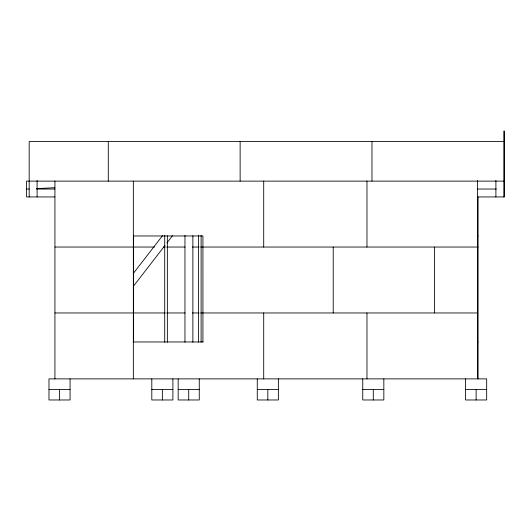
<?xml version="1.0" encoding="UTF-8"?>
<svg xmlns="http://www.w3.org/2000/svg" width="531" height="531" viewBox="0 0 531 531"><rect width="100%" height="100%" fill="white"/><g stroke="black" fill="none" stroke-linecap="round" stroke-linejoin="round"><path stroke-width="0.8" d="M133.58 273.113L162.513 235.698M133.434 286.242L164.889 245.541M166.92 242.919L172.509 235.698M36.632 188.644L54.832 187.689M504.443 141.571L29.185 141.571L29.185 196.941M503.813 181.124L26.55 181.124L26.55 196.941L54.866 196.941M26.55 189.036L29.185 189.036M36.639 189.036L54.866 189.036M477.303 189.036L496.352 189.036M477.303 196.941L504.45 196.941L504.45 131.024L503.819 131.024L503.813 196.941M133.347 235.97L202.928 235.97L202.928 341.964M477.449 235.97L478.079 235.97M54.932 247.041L133.347 247.041M133.527 247.041L154.494 247.041M163.375 247.041L165.214 247.041M166.694 247.041L185.04 247.041M192.401 247.041L199.092 247.041M200.691 247.041L478.079 247.041M54.932 312.965L133.347 312.965M133.527 312.965L165.221 312.965M166.694 312.965L185.047 312.965M192.401 312.965L199.092 312.965M200.691 312.965L477.449 312.965M133.175 341.964L203.121 341.964M477.449 341.964L478.079 341.964M48.971 389.429L70.065 389.429M151.806 389.429L172.9 389.429M178.17 389.429L199.264 389.429M257.276 389.429L278.37 389.429M362.746 389.429L383.84 389.429M465.581 389.429L486.675 389.429M495.901 180.46L495.901 196.941M478.079 196.941L478.079 378.882M477.449 180.46L477.449 378.882M476.128 389.429L476.128 399.976M465.581 378.882L465.581 399.976L486.675 399.976L486.675 378.882L48.971 378.882L48.971 399.976L70.065 399.976L70.065 378.882M434.471 247.041L434.471 312.965M383.84 378.882L383.84 399.976L362.746 399.976L362.746 378.882M373.293 389.429L373.293 399.976M371.972 141.571L371.972 181.124M366.967 181.124L366.967 247.041M366.967 312.965L366.967 378.882M333.216 247.041L333.216 312.965M278.37 378.882L278.37 399.976L257.276 399.976L257.276 378.882M267.823 389.429L267.823 399.976M263.708 181.124L263.708 247.041M263.708 312.965L263.708 378.882M240.131 141.571L240.131 181.124M201.116 235.352L201.103 342.256M199.264 378.882L199.264 399.976L178.17 399.976L178.17 378.882M198.475 235.352L198.475 342.256M192.872 235.724L192.872 342.256M188.717 389.429L188.717 399.976M184.961 235.352L184.961 342.203M172.9 378.882L172.9 399.976L151.806 399.976L151.806 378.882M167.358 235.724L167.365 342.263M164.716 235.253L164.723 342.276M162.353 389.429L162.353 399.976M133.606 235.18L133.613 342.256M133.347 181.124L133.347 378.882M108.291 141.571L108.291 181.124M59.518 389.429L59.518 399.976M54.932 181.124L54.932 378.882M37.097 180.46L37.097 196.941"/></g></svg>
